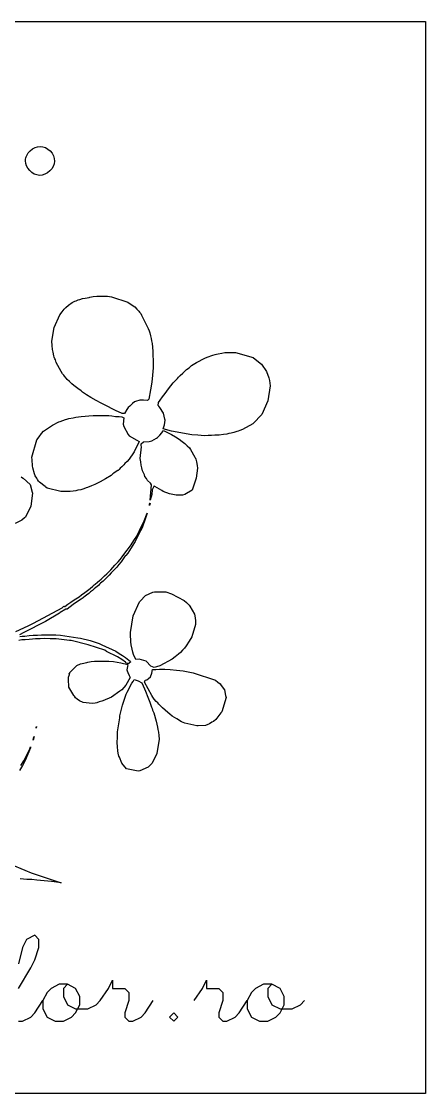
# Model space of a CAD drawing. Extents: x 7 to 162, y 232 to 282.
# Drawn here: x 38.4 to 57.3, y 232 to 282 of the extents above; entities that cross this region are included whole.
import ezdxf

# ---------------------------------------------------------------- set-up
doc = ezdxf.new("R2010")
doc.units = 0
doc.layers.add('Layer_1', color=7, linetype='CONTINUOUS')

msp = doc.modelspace()

# ---------------------------------------------------------------- linework, layer by layer
at = {"layer": 'Layer_1', "color": 1}
msp.add_lwpolyline([(7.252947, 281.981851), (57.252949, 281.981851), (57.252949, 231.98185), (7.252947, 231.98185), (7.252947, 281.981851)], dxfattribs=at)
at = {"layer": 'Layer_1', "color": 3}
msp.add_lwpolyline([(38.824879, 275.955024), (38.824879, 275.955024)], close=True, dxfattribs=at)
for points in [[(42.798184, 263.829926), (42.607411, 263.931875), (42.47697, 264.004477), (42.129956, 264.173029), (41.888726, 264.311191), (41.647339, 264.448828), (41.449306, 264.574233), (41.263948, 264.697124), (41.199268, 264.751147), (41.038297, 264.865721), (40.851198, 265.005629), (40.760605, 265.085733), (40.655353, 265.184508), (40.549666, 265.281798), (40.490958, 265.349698), (40.42414, 265.439464), (40.384493, 265.488791), (40.329031, 265.554332), (40.259607, 265.658299), (40.029932, 266.073894), (40.007721, 266.134651), (39.998633, 266.192862), (39.975152, 266.25124), (39.943058, 266.327643), (39.925786, 266.39206), (39.88829, 266.551792), (39.859653, 266.687499), (39.845203, 266.872687), (39.835128, 267.070147), (39.943614, 267.708666), (40.196739, 268.305008), (40.302124, 268.441984), (40.403645, 268.566546), (40.477178, 268.635594), (40.605117, 268.757049), (40.774899, 268.871757), (40.903062, 268.930326), (40.96019, 268.954287), (41.054802, 268.993061), (41.130731, 269.021229), (41.254528, 269.055256), (41.388896, 269.079309), (41.573473, 269.110186), (41.605621, 269.1231), (41.752785, 269.150481), (41.925457, 269.17007), (42.186338, 269.166049), (42.417946, 269.164666), (42.603807, 269.14594), (43.367709, 268.889802), (43.523507, 268.783204), (43.691533, 268.666458), (43.797474, 268.566063), (43.885189, 268.469653), (43.922256, 268.425231), (43.97292, 268.356832), (44.014748, 268.291012), (44.311121, 267.699105), (44.326389, 267.663892), (44.365759, 267.558572), (44.40143, 267.454328), (44.43132, 267.32496), (44.457736, 267.1966), (44.480257, 267.089488), (44.504105, 266.966594), (44.520474, 266.787544), (44.539608, 266.590948), (44.543418, 266.38205), (44.545958, 266.205678), (44.547369, 266.024237), (44.545958, 265.829608), (44.513802, 265.48532), (44.484592, 265.165023), (44.427668, 264.797973), (44.342835, 264.365885), (44.283594, 264.30266), (44.094826, 264.312966), (43.932472, 264.311837), (43.729001, 264.254913), (43.676931, 264.237358), (43.591062, 264.168843), (43.457653, 264.040175), (43.385475, 263.970227), (43.322457, 263.888058), (43.216453, 263.69708), (43.110799, 263.705305), (42.798182, 263.829985), (42.798184, 263.829926)], [(45.083549, 263.176457), (45.11745, 263.384652), (45.103903, 263.430152), (45.037692, 263.717496), (44.865894, 263.979588), (44.823634, 264.032062), (44.786389, 264.078044), (44.802702, 264.210468), (44.87856, 264.312286), (44.994415, 264.478083), (45.106776, 264.634338), (45.186707, 264.733183), (45.271253, 264.841249), (45.381551, 264.983359), (45.492585, 265.125255), (45.591307, 265.230527), (45.688913, 265.33612), (45.738646, 265.386771), (45.812027, 265.465917), (45.930013, 265.580849), (46.022534, 265.667816), (46.113511, 265.741829), (46.226044, 265.830997), (46.271335, 265.870468), (46.342289, 265.935583), (46.570146, 266.071168), (46.956432, 266.280258), (47.064143, 266.317748), (47.328012, 266.413924), (47.441513, 266.453793), (47.504364, 266.469033), (47.580632, 266.482241), (47.753256, 266.515978), (47.888993, 266.544779), (48.123407, 266.544215), (48.395046, 266.542239), (49.207485, 266.303699), (49.313567, 266.224683), (49.598845, 265.996995), (49.837665, 265.656922), (49.945177, 265.367179), (49.980184, 265.243128), (49.994577, 265.111567), (50.011511, 264.987367), (49.896248, 264.283657), (49.61393, 263.643918), (49.58218, 263.61674), (49.24613, 263.259049), (49.197486, 263.216981), (48.723575, 262.95614), (48.600549, 262.899111), (48.519086, 262.875489), (48.459726, 262.855988), (48.313856, 262.812596), (48.185733, 262.781611), (48.085753, 262.760557), (47.985468, 262.738459), (47.824128, 262.71385), (47.631522, 262.689353), (47.435177, 262.682636), (47.270495, 262.677189), (47.113605, 262.667847), (46.943778, 262.661413), (46.637296, 262.682382), (46.353761, 262.699992), (45.40572, 262.879398), (45.024929, 262.975701), (45.083541, 263.176688), (45.083549, 263.176457)], [(39.613022, 260.208128), (39.542861, 260.266342), (39.513408, 260.300045), (39.254216, 260.499319), (39.20948, 260.549549), (39.162474, 260.616879), (39.124831, 260.68148), (39.053002, 260.793133), (39.018498, 260.88168), (38.934139, 261.169953), (38.918391, 261.251103), (38.905296, 261.536447), (38.894769, 261.665891), (39.128406, 262.471093), (39.232357, 262.614087), (39.344092, 262.769185), (39.443127, 262.866501), (39.860056, 263.154943), (40.158568, 263.302495), (40.211392, 263.327443), (40.338669, 263.376019), (40.469987, 263.418033), (40.530323, 263.43539), (40.623318, 263.457403), (40.814794, 263.499048), (40.949745, 263.527725), (41.075308, 263.544573), (41.200959, 263.561704), (41.380368, 263.579287), (41.559277, 263.595176), (41.762226, 263.601554), (41.965527, 263.609146), (42.152748, 263.607453), (42.340109, 263.606324), (42.480862, 263.606287), (42.629641, 263.58783), (42.803208, 263.562401), (42.96964, 263.558507), (43.087109, 263.547585), (43.187863, 263.498106), (43.157354, 263.205371), (43.191687, 263.084879), (43.381117, 262.720976), (43.434993, 262.66371), (43.791926, 262.457592), (43.897558, 262.387095), (43.667039, 261.908303), (43.627943, 261.862458), (43.434152, 261.569574), (43.336145, 261.457393), (43.238908, 261.358395), (43.189186, 261.310807), (43.091202, 261.214629), (43.015442, 261.14122), (42.960919, 261.091154), (42.923629, 261.04098), (42.910873, 261.034094), (42.825676, 260.985563), (42.720297, 260.910125), (42.670549, 260.87787), (42.590215, 260.80927), (42.337321, 260.654595), (42.082147, 260.505161), (41.931426, 260.425908), (41.836281, 260.385409), (41.680706, 260.317966), (41.491882, 260.245085), (41.434921, 260.22643), (41.322944, 260.187224), (41.176318, 260.145085), (41.041264, 260.118698), (40.940465, 260.093862), (40.821737, 260.077465), (40.689205, 260.062648), (40.312518, 260.066853), (40.254022, 260.055565), (39.613047, 260.207967), (39.613022, 260.208128)], [(44.448219, 260.006813), (44.479199, 260.376496), (44.423463, 260.448765), (44.295153, 260.579011), (44.236462, 260.672172), (44.170089, 260.76526), (44.149431, 260.839411), (44.123607, 260.898949), (44.089509, 260.963033), (44.060274, 261.028461), (44.025151, 261.156076), (43.994414, 261.284905), (43.973671, 261.440087), (43.953803, 261.605876), (44.002602, 262.136166), (43.99374, 262.197496), (43.993175, 262.287767), (44.106928, 262.37903), (44.372863, 262.394552), (44.483895, 262.430518), (44.713531, 262.554462), (44.760094, 262.585574), (44.864065, 262.69218), (44.949847, 262.790047), (44.987168, 262.846192), (45.031313, 262.90035), (45.40364, 262.711335), (45.587028, 262.6075), (45.770049, 262.499567), (45.907359, 262.392971), (46.031898, 262.291366), (46.136913, 262.191769), (46.242241, 262.09326), (46.293191, 262.020765), (46.491912, 261.662244), (46.50893, 261.648161), (46.54362, 261.565897), (46.575997, 261.439215), (46.597079, 261.278902), (46.614012, 261.151831), (46.55912, 260.688406), (46.365239, 260.116629), (46.031274, 259.91285), (45.927699, 259.887987), (45.757716, 259.884007), (45.624202, 259.882032), (45.307589, 259.951007), (45.01973, 260.061762), (44.958384, 260.106463), (44.631477, 260.285807), (44.597972, 260.318816), (44.506763, 260.137621), (44.487685, 259.926456), (44.409984, 259.649718), (44.448149, 260.006907), (44.448219, 260.006813)], [(38.402491, 260.737938), (38.416913, 260.733733), (38.483486, 260.680802), (38.813215, 260.38494), (38.908914, 260.023157), (38.922912, 259.989612), (38.841451, 259.383297), (38.597326, 258.865047), (38.549047, 258.826041), (38.433725, 258.719093), (38.11717, 258.562259)], [(44.385111, 259.46922), (44.412035, 259.521693), (44.379611, 259.410498), (44.385114, 259.46922), (44.385111, 259.46922)], [(38.155071, 253.52407), (38.726912, 253.798503), (38.977683, 253.914254), (40.314477, 254.638047), (40.389729, 254.709943), (40.413802, 254.701984), (40.439005, 254.697864), (40.577835, 254.804843), (40.710277, 254.891239), (40.82765, 254.97185), (40.946158, 255.056435), (41.026535, 255.102215), (41.108489, 255.153393), (41.207792, 255.241079), (41.367262, 255.351199), (41.490903, 255.43529), (41.610137, 255.535575), (41.735709, 255.639495), (41.806823, 255.70926), (41.854273, 255.745571), (41.964357, 255.833277), (42.054631, 255.912619), (42.124913, 255.972557), (42.193882, 256.032882), (42.288813, 256.125849), (42.385632, 256.218268), (42.48226, 256.310642), (42.576926, 256.403688), (42.670567, 256.51054), (42.766407, 256.61665), (42.846617, 256.700504), (42.925605, 256.784716), (43.007856, 256.883562), (43.109008, 257.008233), (43.317849, 257.305066), (43.344604, 257.32262), (43.436315, 257.441758), (43.530154, 257.573646), (43.656431, 257.771424), (43.783874, 257.982267), (44.034143, 258.506213), (44.126114, 258.687839), (44.242635, 258.975599), (44.267701, 259.044305), (44.198456, 258.815717), (44.036666, 258.366882), (43.874363, 258.050412), (43.71412, 257.735184), (43.580163, 257.512141), (43.451826, 257.301561), (43.363897, 257.179393), (43.27494, 257.072857), (43.245789, 257.057984), (43.054304, 256.774014), (42.954068, 256.649083), (42.854728, 256.537289), (42.777478, 256.452572), (42.700203, 256.367857), (42.600906, 256.262755), (42.503184, 256.157195), (42.429594, 256.085096), (42.334748, 255.985401), (42.218035, 255.878393), (42.103201, 255.783191), (42.056615, 255.738366), (42.00157, 255.679557), (41.882196, 255.579102), (41.799954, 255.517934), (41.718682, 255.445329), (41.635147, 255.376853), (41.550404, 255.309481), (41.451302, 255.230609), (41.385194, 255.182857), (41.318372, 255.135316), (41.282764, 255.107433), (41.196531, 255.041585), (41.114021, 254.989966), (40.824723, 254.783264), (40.538728, 254.578732), (40.512143, 254.579296), (40.481852, 254.567358), (40.217175, 254.410592), (40.189094, 254.390837), (39.531053, 253.999934), (38.517599, 253.47883), (38.314856, 253.381218)], [(44.450206, 251.911687), (44.229457, 252.143885), (43.895264, 252.241867), (43.741196, 252.229477), (43.637062, 252.458142), (43.599089, 252.566555), (43.572503, 252.708361), (43.544761, 252.850507), (43.529239, 252.881778), (43.508552, 253.082192), (43.494582, 253.367857), (43.489474, 253.483295), (43.625335, 254.261432), (43.910258, 254.91566), (43.945892, 254.952191), (44.197655, 255.208022), (44.531291, 255.367218), (44.609814, 255.385902), (45.145666, 255.374838), (45.410456, 255.28742), (45.991478, 254.976067), (46.11374, 254.876228), (46.232002, 254.761214), (46.266896, 254.710417), (46.474309, 254.338482), (46.502306, 254.262883), (46.521723, 254.036772), (46.526718, 253.857722), (46.36148, 253.284777), (46.230746, 253.073031), (46.097817, 252.857083), (46.012636, 252.760896), (45.915151, 252.655266), (45.819215, 252.55589), (45.740131, 252.478409), (45.654606, 252.408547), (45.578395, 252.350178), (45.445573, 252.246086), (44.85826, 251.925648), (44.706035, 251.886335), (44.594613, 251.845985), (44.450231, 251.91169), (44.450206, 251.911687)], [(38.341535, 253.295919), (38.437338, 253.305599), (38.568382, 253.318243), (38.776978, 253.341046), (38.949535, 253.358121), (39.151922, 253.366108), (39.344347, 253.377566), (39.573195, 253.377346), (39.812587, 253.375652), (40.018708, 253.369923), (40.237357, 253.361062), (41.038829, 253.232676), (41.162411, 253.223475), (41.615863, 253.118048), (42.039625, 252.967661), (42.153767, 252.907564), (42.807013, 252.611045), (42.971653, 252.509061), (43.123968, 252.410768), (43.25957, 252.316501), (43.424134, 252.197821), (43.474164, 252.147145), (43.489827, 252.102362), (43.454309, 252.072503), (43.417951, 252.039759), (43.355046, 252.030926), (43.271551, 252.07182), (43.258314, 252.098715), (43.087669, 252.220666), (42.890505, 252.34566), (42.383558, 252.599327), (42.304005, 252.655986), (41.528462, 252.915667), (40.734903, 253.113567), (40.652878, 253.103971), (40.024993, 253.183476), (39.753811, 253.193213), (39.505459, 253.198518), (39.288912, 253.195301), (39.062031, 253.192281), (38.929855, 253.175771), (38.766863, 253.157822), (38.58229, 253.145517), (38.428473, 253.134426), (38.286634, 253.107756)], [(41.125016, 250.289764), (41.001061, 250.370381), (40.934047, 250.44132), (40.882161, 250.51623), (40.857325, 250.550859), (40.626408, 250.931458), (40.603915, 251.308998), (40.60448, 251.402188), (40.646291, 251.522624), (40.650919, 251.538456), (40.622578, 251.556208), (40.661212, 251.573762), (40.662058, 251.599896), (40.662905, 251.62603), (40.708546, 251.667615), (40.995211, 251.949637), (41.157189, 252.018533), (41.236417, 252.042353), (41.461614, 252.090633), (41.505234, 252.101047), (41.659824, 252.125487), (41.813556, 252.146964), (42.036148, 252.151734), (42.271987, 252.153145), (42.483899, 252.144311), (42.697564, 252.13751), (43.048047, 252.075172), (43.378171, 251.995792), (43.352489, 251.898594), (43.329145, 251.738763), (43.344163, 251.702492), (43.374649, 251.62246), (43.437085, 251.475524), (43.484142, 251.390194), (43.281529, 251.023655), (43.183226, 250.911562), (43.087885, 250.812011), (43.005234, 250.743098), (42.602441, 250.470962), (42.206892, 250.300884), (42.153569, 250.278927), (42.037483, 250.244275), (41.933509, 250.20698), (41.846562, 250.19349), (41.710585, 250.179237), (41.289904, 250.21344), (41.125047, 250.289778), (41.125016, 250.289764)], [(46.023598, 249.250876), (45.871014, 249.325264), (45.654152, 249.45597), (45.438376, 249.58948), (45.33482, 249.67238), (45.24316, 249.748812), (45.11384, 249.857007), (44.984007, 249.963433), (44.902498, 250.051687), (44.822277, 250.144366), (44.772526, 250.19719), (44.692917, 250.273457), (44.601785, 250.381117), (44.540077, 250.463839), (44.484383, 250.54778), (44.152157, 251.161151), (44.180664, 251.256525), (44.252605, 251.276675), (44.341189, 251.344685), (44.422469, 251.414823), (44.486751, 251.583437), (44.528901, 251.758508), (44.677053, 251.760766), (44.842255, 251.775639), (45.094988, 251.768865), (45.348852, 251.764378), (45.647438, 251.730949), (45.94584, 251.697342), (46.419578, 251.61), (47.452616, 251.257307), (47.567726, 251.169064), (47.671177, 251.087098), (47.728576, 251.019436), (47.876413, 250.811266), (47.932639, 250.551991), (47.954286, 250.459512), (47.752452, 249.780057), (47.707979, 249.74223), (47.526437, 249.490737), (47.468206, 249.426373), (47.357936, 249.334247), (47.294461, 249.29685), (47.184699, 249.228436), (47.102339, 249.198831), (46.990155, 249.146682), (46.646177, 249.130765), (46.585062, 249.124838), (46.023643, 249.25078), (46.023598, 249.250876)], [(43.31414, 247.118554), (43.096097, 247.390534), (42.974946, 247.671131), (42.954654, 247.721556), (42.922119, 247.854562), (42.903323, 247.970134), (42.88989, 248.155035), (42.876089, 248.354055), (42.882552, 248.606879), (42.88972, 248.859118), (42.999268, 249.502883), (43.002231, 249.603617), (43.120643, 250.100198), (43.294074, 250.60438), (43.347595, 250.695975), (43.552522, 251.117988), (43.614145, 251.195706), (43.660176, 251.290727), (43.847247, 251.228398), (44.027386, 251.141268), (44.08606, 250.997696), (44.145414, 250.857465), (44.187872, 250.750221), (44.311454, 250.468828), (44.404255, 250.228039), (44.475281, 249.998514), (44.499637, 249.944493), (44.527549, 249.869324), (44.556674, 249.793801), (44.58151, 249.737667), (44.61256, 249.628069), (44.659017, 249.462328), (44.694258, 249.351508), (44.721323, 249.209556), (44.747993, 249.067716), (44.770063, 248.954037), (44.793346, 248.84), (44.811182, 248.673929), (44.827015, 248.508439), (44.719133, 247.844249), (44.506679, 247.395332), (44.428732, 247.317521), (44.325309, 247.206918), (43.923297, 247.038733), (43.857497, 247.019937), (43.31412, 247.118549), (43.31414, 247.118554)], [(39.097269, 249.066655), (39.118464, 249.093495), (39.095999, 249.019612), (39.09741, 249.066647), (39.097269, 249.066655)], [(38.977347, 248.551989), (39.01074, 248.629389), (38.963899, 248.468773), (38.977361, 248.551989), (38.977347, 248.551989)], [(38.380634, 247.278349), (38.514517, 247.50072), (38.663356, 247.772353), (38.783306, 248.018894), (38.840429, 248.150457), (38.834645, 248.103411), (38.588728, 247.512819), (38.452434, 247.277519), (38.320918, 247.054459)], [(37.898045, 242.672863), (38.570917, 242.405889), (38.858555, 242.282304), (39.564584, 242.037104), (40.267984, 241.809274), (40.044627, 241.847837), (39.810609, 241.876031), (39.633305, 241.888646), (39.131359, 241.937268), (38.889195, 241.957305), (38.658707, 241.971416), (38.356174, 241.990749)], [(38.26993, 236.886082), (38.841647, 237.838944), (39.03222, 238.220088), (39.222792, 238.791805), (39.222792, 239.17295), (39.03222, 239.363522), (38.651075, 239.17295), (38.460503, 238.791805), (38.26993, 238.029516)], [(40.556798, 237.076654), (40.175654, 237.076654), (39.794509, 236.886082), (39.603937, 236.69551), (39.413364, 236.314365), (39.413364, 235.93322), (39.603937, 235.552076), (39.985081, 235.361503), (40.366226, 235.361503), (40.747371, 235.552076), (40.937943, 235.742648), (41.128515, 236.123793), (41.128515, 236.504937), (40.937943, 236.886082), (40.556798, 237.076654), (40.366226, 236.886082), (40.366226, 236.504937), (40.556798, 236.123793), (40.937943, 235.93322), (41.50966, 235.93322), (41.890805, 236.123793), (42.081377, 236.314365), (42.462522, 236.886082), (42.653094, 237.267227), (42.653094, 236.886082), (43.224811, 236.886082), (43.415383, 236.69551), (43.415383, 236.314365), (43.224811, 235.742648), (43.224811, 235.552076), (43.415383, 235.361503), (43.605956, 235.361503), (43.9871, 235.552076), (44.177673, 235.742648), (44.558817, 236.314365)], [(46.464541, 236.314365), (46.845685, 236.886082), (47.036258, 237.267227), (47.036258, 236.886082), (47.607975, 236.886082), (47.798547, 236.69551), (47.798547, 236.314365), (47.607975, 235.742648), (47.607975, 235.552076), (47.798547, 235.361503), (47.989119, 235.361503), (48.370264, 235.552076), (48.560836, 235.742648), (48.941981, 236.314365)], [(50.085415, 237.076654), (49.70427, 237.076654), (49.323126, 236.886082), (49.132553, 236.69551), (48.941981, 236.314365), (48.941981, 235.93322), (49.132553, 235.552076), (49.513698, 235.361503), (49.894842, 235.361503), (50.275987, 235.552076), (50.466559, 235.742648), (50.657132, 236.123793), (50.657132, 236.504937), (50.466559, 236.886082), (50.085415, 237.076654), (49.894842, 236.886082), (49.894842, 236.504937), (50.085415, 236.123793), (50.466559, 235.93322), (51.038276, 235.93322), (51.419421, 236.123793), (51.609993, 236.314365)], [(38.26993, 235.361503), (38.460503, 235.361503), (38.841647, 235.552076), (39.03222, 235.742648), (39.413364, 236.314365)], [(45.511679, 235.742648), (45.321107, 235.552076), (45.511679, 235.361503), (45.702251, 235.552076), (45.511679, 235.742648)]]:
    msp.add_lwpolyline(points, dxfattribs=at)
for points in [[(38.824879, 275.955024), (38.962701, 276.087386), (39.117343, 276.151835), (39.288805, 276.148371)], [(39.288805, 276.148371), (39.460373, 276.150102), (39.613611, 276.080732), (39.748518, 275.940261)], [(38.601022, 275.487831), (38.604487, 275.659294), (38.679106, 275.815025), (38.824879, 275.955024)], [(39.748518, 275.940261), (39.883426, 275.799788), (39.949095, 275.641223), (39.945526, 275.464564)], [(38.794368, 275.023906), (38.659461, 275.164377), (38.595012, 275.319019), (38.601022, 275.487831)], [(39.257743, 274.804025), (39.083734, 274.81014), (38.929276, 274.883433), (38.794368, 275.023906)], [(39.733596, 275.008827), (39.587823, 274.868828), (39.429205, 274.800561), (39.257743, 274.804025)], [(39.945526, 275.464564), (39.942061, 275.293101), (39.871418, 275.141189), (39.733596, 275.008827)]]:
    msp.add_open_spline(points, degree=3, dxfattribs=at)

doc.saveas('drawing.dxf')
